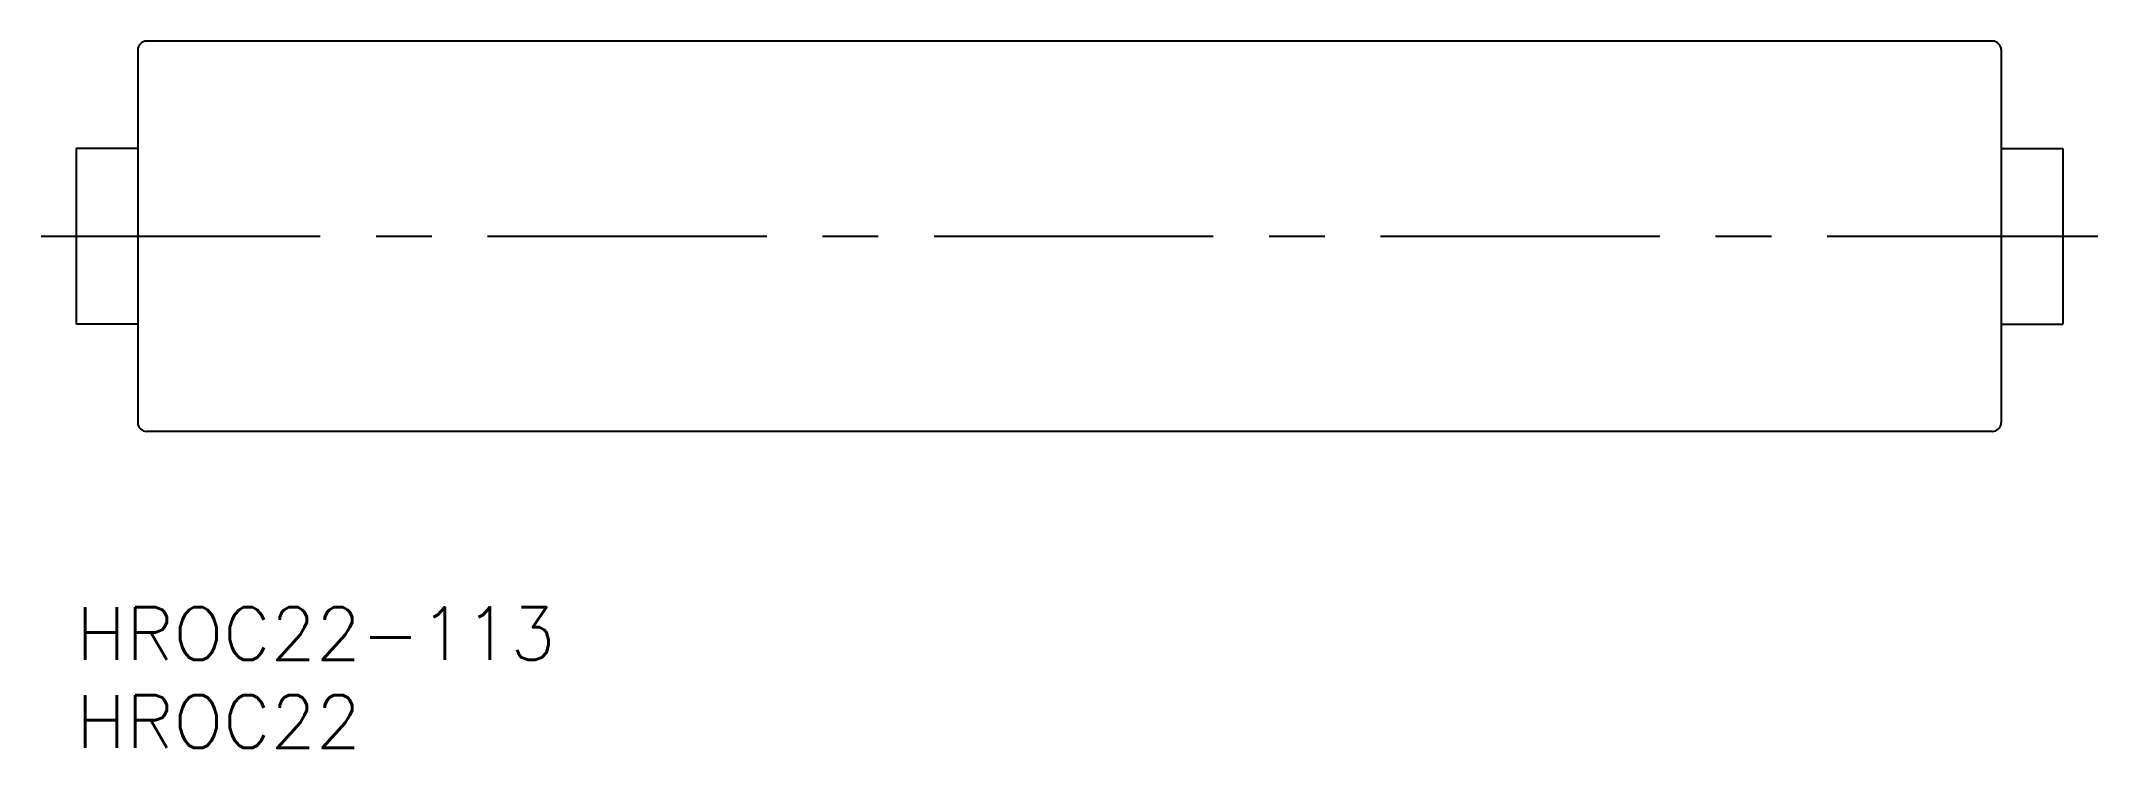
# Model space of a CAD drawing. Extents: x -2 to 115, y -8 to 32.
import ezdxf

# ---------------------------------------------------------------- set-up
doc = ezdxf.new("R2010")
doc.units = 0
doc.header["$LTSCALE"] = 0.5
doc.linetypes.add('CENTER', pattern=[50.8, 31.75, -6.35, 6.35, -6.35])
for name, color, linetype in [('MSM_CENTER', 1, 'CENTER'), ('MSM_CONTINUOUS', 7, 'CONTINUOUS'), ('MSM_PART_NUMBER', 7, 'CONTINUOUS')]:
    doc.layers.add(name, color=color, linetype=linetype)
doc.styles.get("Standard").update_dxf_attribs({"font": 'txt.shx', "height": 3, "bigfont": 'bigfont.shx'})

# ---------------------------------------------------------------- blocks, each defined once
blk = doc.blocks.new('*U3')
at = {"layer": 'MSM_PART_NUMBER'}
blk.add_text('HROC22-113', height=3, dxfattribs=at).set_placement((0, -3))
blk = doc.blocks.new('*U4')
at = {"layer": 'MSM_PART_NUMBER'}
blk.add_text('HROC22', height=3, dxfattribs=at).set_placement((0, -8))

msp = doc.modelspace()

# ---------------------------------------------------------------- linework, layer by layer
at = {"layer": 'MSM_CENTER'}
msp.add_line((-2, 21.1), (115, 21.1), dxfattribs=at)
at = {"layer": 'MSM_CONTINUOUS'}
for p, q in [((3.5, 31.7), (3.5, 10.5)), ((109, 32.2), (4, 32.2)), ((109.5, 31.7), (109.5, 10.5)), ((0, 26.1), (0, 16.1)), ((3.5, 26.1), (0, 26.1)), ((109.5, 26.1), (113, 26.1)), ((113, 26.1), (113, 16.1)), ((3.5, 16.1), (0, 16.1)), ((109.5, 16.1), (113, 16.1)), ((109, 10), (4, 10))]:
    msp.add_line(p, q, dxfattribs=at)
for centre, start, end in [((4, 31.7), 90, 180), ((109, 31.7), 0, 90), ((4, 10.5), 180, 270), ((109, 10.5), 270, 0)]:
    msp.add_arc(centre, 0.5, start, end, dxfattribs=at)

# ---------------------------------------------------------------- block references
for name in ['*U3', '*U4']:
    msp.add_blockref(name, (0, 0), dxfattribs=at)

doc.saveas('drawing.dxf')
